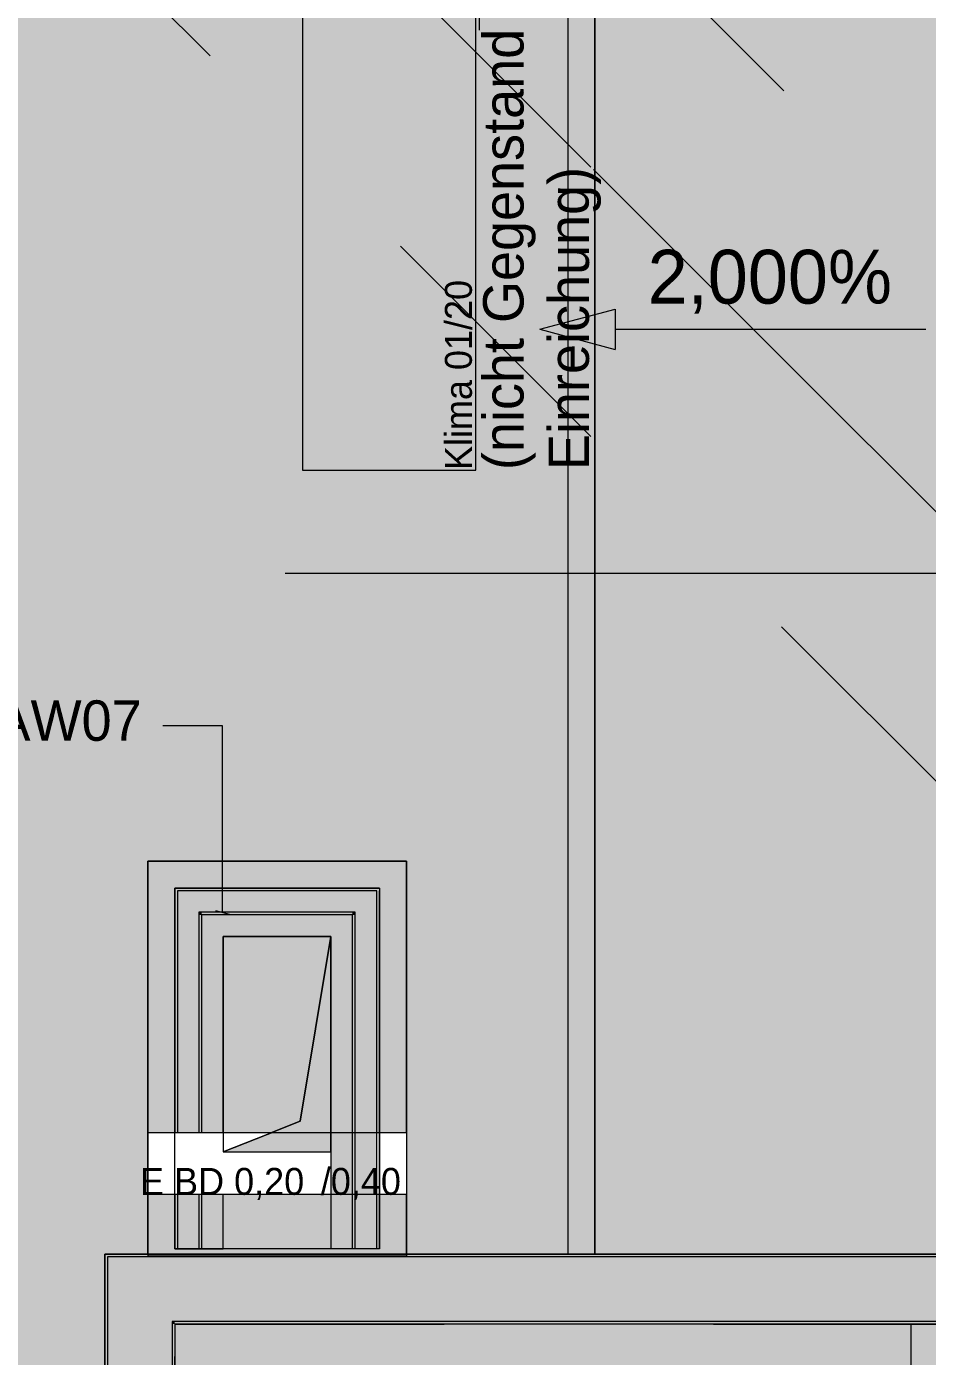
# Model space of a CAD drawing. Header units: metres. Extents: x -3 to 171, y -23 to 41.
# Drawn here: x 6.22 to 7.892, y -7.455 to -4.985 of the extents above; entities that cross this region are included whole.
import ezdxf

# ---------------------------------------------------------------- set-up
doc = ezdxf.new("R2010")
doc.units = ezdxf.units.M
doc.header["$MEASUREMENT"] = 0
doc.set_wipeout_variables(frame=1)
for name, pattern in [('Achse', [0.004, 0.002, -0.001, 0, -0.001]), ('Untersicht', [0.001, 0.0005, -0.0005]), ('Untersicht 1_1', [0.075, 0.025, -0.05]), ('Wipeout_Contour', [1, 0, -1])]:
    doc.linetypes.add(name, pattern=pattern)
for name, color, linetype in [('6._Dach PP STG1_1_000 Achsraster', 7, 'Continuous'), ('6._Dach PP STG1_1_110 Wand Aussen', 7, 'Continuous'), ('6._Dach PP STG1_1_112 Wand Aussen - Schachtwände', 7, 'Continuous'), ('6._Dach PP STG1_1_140 Geländer transparent', 7, 'Continuous'), ('6._Dach PP STG1_1_210 Decke', 7, 'Continuous'), ('6._Dach PP STG1_1_220 Bodenaufbau - Außen_ Gefälle', 7, 'Continuous'), ('6._Dach PP STG1_1_221 Bodenaufbau - Abdichtung', 7, 'Continuous'), ('6._Dach PP STG1_1_221 Bodenaufbau - Terrassenbelag', 7, 'Continuous'), ('6._Dach PP STG1_1_270 Deckendurchbruchsymbol', 7, 'Continuous'), ('6._Dach PP STG1_1_330 Dachaufbau', 7, 'Continuous'), ('6._Dach PP STG1_1_611 Entwässerung', 7, 'Continuous'), ('6._Dach PP STG1_1_613 Klima', 7, 'Continuous'), ('6._Dach PP STG1_1_915 Allgemein Beschriftung.x', 7, 'Continuous'), ('6._Dach PP STG1_1_945 Einreichplan Beschriftung', 7, 'Continuous'), ('6._Dach PP STG1_1_950 Polierplan Bemaßung', 7, 'Continuous')]:
    doc.layers.add(name, color=color, linetype=linetype)
doc.styles.add('ERSTELLTER_STIL_2', font='')
doc.styles.get('ERSTELLTER_STIL_2').set_extended_font_data('Eurostile')

msp = doc.modelspace()

# ---------------------------------------------------------------- hatches: boundary and pattern name
at = {"layer": '6._Dach PP STG1_1_110 Wand Aussen', "linetype": 'Continuous', "lineweight": 13, "true_color": 0xff6400}
for points in [[(6.49, -7.27), (6.37, -7.27), (6.49, -7.39)], [(6.49, -7.39), (6.37, -7.27), (6.37, -7.39)], [(6.49, -7.39), (8.0561, -7.39), (8.1606, -7.27), (6.49, -7.27)], [(6.49, -7.39), (6.37, -7.39), (6.37, -7.645), (6.49, -7.645)]]:
    msp.add_hatch(color=30, dxfattribs=at).paths.add_polyline_path(points)
at = {"layer": '6._Dach PP STG1_1_110 Wand Aussen', "linetype": 'Continuous', "lineweight": 0, "true_color": 0x373737}
for points in [[(6.495, -7.39), (6.49, -7.39), (6.495, -7.395)], [(6.495, -7.395), (6.49, -7.39), (6.49, -7.395)], [(6.495, -7.395), (6.49, -7.395), (6.49, -7.645), (6.495, -7.645)], [(6.495, -7.395), (8.0518, -7.395), (8.0561, -7.39), (6.495, -7.39)]]:
    msp.add_hatch(color=250, dxfattribs=at).paths.add_polyline_path(points)
at = {"layer": '6._Dach PP STG1_1_110 Wand Aussen', "linetype": 'Continuous', "lineweight": 13, "true_color": 0x3f7f02}
for points in [[(6.675, -7.395), (6.495, -7.395), (6.675, -7.575)], [(6.675, -7.575), (6.495, -7.395), (6.495, -7.575)], [(6.675, -7.575), (7.895, -7.575), (8.0518, -7.395), (6.675, -7.395)]]:
    msp.add_hatch(color=76, dxfattribs=at).paths.add_polyline_path(points)
at = {"layer": '6._Dach PP STG1_1_112 Wand Aussen - Schachtwände', "linetype": 'Continuous', "lineweight": 13, "true_color": 0xff6400}
for points in [[(6.54, -6.63), (6.5, -6.59), (6.5, -6.63)], [(6.54, -6.59), (6.5, -6.59), (6.54, -6.63)], [(6.54, -6.63), (6.83, -6.63), (6.83, -6.59), (6.54, -6.59)], [(6.83, -6.63), (6.87, -6.63), (6.87, -6.59)], [(6.83, -6.63), (6.87, -6.59), (6.83, -6.59)], [(6.5, -6.63), (6.5, -7.255), (6.54, -7.255), (6.54, -6.63)]]:
    msp.add_hatch(color=30, dxfattribs=at).paths.add_polyline_path(points)
at = {"layer": '6._Dach PP STG1_1_112 Wand Aussen - Schachtwände', "linetype": 'Continuous', "lineweight": 0, "true_color": 0x373737}
for points in [[(6.545, -6.635), (6.54, -6.63), (6.54, -6.635)], [(6.545, -6.63), (6.54, -6.63), (6.545, -6.635)], [(6.54, -6.635), (6.54, -7.255), (6.545, -7.255), (6.545, -6.635)], [(6.545, -6.635), (6.825, -6.635), (6.825, -6.63), (6.545, -6.63)], [(6.825, -6.635), (6.83, -6.635), (6.83, -6.63)], [(6.825, -6.635), (6.83, -6.63), (6.825, -6.63)]]:
    msp.add_hatch(color=250, dxfattribs=at).paths.add_polyline_path(points)
at = {"layer": '6._Dach PP STG1_1_112 Wand Aussen - Schachtwände', "linetype": 'Continuous', "lineweight": 13, "true_color": 0xb85600}
for points in [[(6.585, -6.675), (6.545, -6.635), (6.545, -6.675)], [(6.585, -6.635), (6.545, -6.635), (6.585, -6.675)], [(6.585, -6.675), (6.785, -6.675), (6.785, -6.635), (6.585, -6.635)], [(6.785, -6.675), (6.825, -6.675), (6.825, -6.635)], [(6.785, -6.675), (6.825, -6.635), (6.785, -6.635)], [(6.545, -6.675), (6.545, -7.255), (6.585, -7.255), (6.585, -6.675)]]:
    msp.add_hatch(color=32, dxfattribs=at).paths.add_polyline_path(points)
at = {"layer": '6._Dach PP STG1_1_112 Wand Aussen - Schachtwände', "linetype": 'Continuous', "lineweight": 13, "true_color": 0xd2b48c}
msp.add_hatch(color=43, dxfattribs=at).paths.add_polyline_path([(6.445, -7.1543), (6.445, -7.2667), (6.925, -7.2667), (6.925, -7.1543)])
at = {"layer": '6._Dach PP STG1_1_140 Geländer transparent', "linetype": 'Continuous', "lineweight": 13}
msp.add_hatch(color=4, dxfattribs=at).paths.add_polyline_path([(7.225, -4.7771), (7.225, -7.265), (7.275, -7.265), (7.275, -4.7771)])
at = {"layer": '6._Dach PP STG1_1_220 Bodenaufbau - Außen_ Gefälle', "linetype": 'Continuous', "lineweight": 0, "true_color": 0x323232}
h = msp.add_hatch(color=250, dxfattribs=at)
h.paths.add_polyline_path([(6.565, -4.5433), (0.1867, -4.5433), (0.2083, -10.4546), (6.43, -10.4546), (6.43, -14.87), (12.38, -14.87), (12.38, -10.4546), (18.8202, -10.4546), (18.8399, -4.5433), (12.4199, -4.5433), (12.415, -1.67), (6.565, -1.67)])
h.paths.add_polyline_path([(6.495, -7.395), (8.015, -7.395), (8.015, -7.605), (8.745, -7.605), (8.745, -6.215), (7.975, -6.215), (7.975, -5.885), (8.745, -5.885), (8.745, -3.865), (11.105, -3.865), (11.105, -6.245), (11.105, -7.605), (11.5565, -7.605), (11.5565, -8.955), (6.495, -8.955)], flags=0)
at = {"layer": '6._Dach PP STG1_1_221 Bodenaufbau - Terrassenbelag', "linetype": 'Continuous', "lineweight": 0, "true_color": 0x111111}
msp.add_hatch(color=250, dxfattribs=at).paths.add_polyline_path([(1.0846, -4.6234), (1.1123, -7.499), (6.365, -7.499), (6.365, -7.265), (6.445, -7.265), (6.445, -6.535), (6.925, -6.535), (6.925, -7.265), (7.225, -7.265), (7.225, -4.7771), (6.695, -4.7771), (6.695, -4.6234)])
at = {"layer": '6._Dach PP STG1_1_950 Polierplan Bemaßung', "linetype": 'Continuous', "lineweight": 13, "true_color": 0x6c6cff}
msp.add_hatch(color=171, dxfattribs=at).paths.add_polyline_path([(7.1729, -5.5471), (7.3128, -5.5846), (7.3128, -5.5096)])

# ---------------------------------------------------------------- linework, layer by layer
at = {"layer": '6._Dach PP STG1_1_000 Achsraster', "color": 5, "linetype": 'Achse', "lineweight": 0, "ltscale": 1000}
msp.add_line((-1.5, -6), (21, -6), dxfattribs=at)
at = {"layer": '6._Dach PP STG1_1_110 Wand Aussen', "color": 7, "linetype": 'Continuous', "lineweight": 13, "ltscale": 1000}
for p, q in [((6.49, -7.27), (6.37, -7.27)), ((6.37, -7.27), (6.37, -7.39)), ((6.49, -7.27), (6.37, -7.27)), ((8.1606, -7.27), (6.49, -7.27)), ((6.37, -7.39), (6.37, -7.645)), ((6.495, -7.39), (6.49, -7.39)), ((6.49, -7.39), (6.49, -7.395)), ((6.495, -7.39), (6.49, -7.39)), ((6.49, -7.395), (6.49, -7.645)), ((8.0561, -7.39), (6.495, -7.39))]:
    msp.add_line(p, q, dxfattribs=at)
at = {"layer": '6._Dach PP STG1_1_110 Wand Aussen', "color": 7, "linetype": 'Continuous', "lineweight": 18, "ltscale": 1000}
for p, q in [((6.675, -7.395), (6.495, -7.395)), ((6.495, -7.395), (6.495, -7.575)), ((6.675, -7.395), (6.495, -7.395)), ((8.0518, -7.395), (6.675, -7.395))]:
    msp.add_line(p, q, dxfattribs=at)
at = {"layer": '6._Dach PP STG1_1_110 Wand Aussen', "color": 7, "linetype": 'Continuous', "lineweight": 13, "ltscale": 1000, "flags": 128}
for points in [[(6.365, -7.265), (6.37, -7.265)], [(6.365, -7.265), (6.365, -7.645)], [(8.165, -7.265), (6.37, -7.265)]]:
    msp.add_lwpolyline(points, dxfattribs=at)
at = {"layer": '6._Dach PP STG1_1_112 Wand Aussen - Schachtwände', "color": 7, "linetype": 'Continuous', "lineweight": 13, "ltscale": 1000}
for p, q in [((6.5, -6.59), (6.5, -6.63)), ((6.5, -6.59), (6.5, -6.63)), ((6.54, -6.59), (6.5, -6.59)), ((6.83, -6.59), (6.54, -6.59)), ((6.87, -6.59), (6.83, -6.59)), ((6.87, -6.63), (6.87, -6.59)), ((6.87, -6.63), (6.87, -6.59)), ((6.5, -6.63), (6.5, -7.255)), ((6.54, -6.63), (6.54, -6.635)), ((6.54, -6.63), (6.54, -6.635)), ((6.545, -6.63), (6.54, -6.63)), ((6.54, -6.635), (6.54, -7.255)), ((6.825, -6.63), (6.545, -6.63)), ((6.545, -6.635), (6.545, -6.675)), ((6.545, -6.635), (6.545, -6.675)), ((6.585, -6.635), (6.545, -6.635)), ((6.785, -6.635), (6.585, -6.635)), ((6.825, -6.635), (6.785, -6.635)), ((6.83, -6.63), (6.825, -6.63)), ((6.825, -6.675), (6.825, -6.635)), ((6.825, -6.675), (6.825, -6.635)), ((6.83, -6.635), (6.83, -6.63)), ((6.83, -6.635), (6.83, -6.63)), ((6.545, -6.675), (6.545, -7.255)), ((6.925, -7.2667), (6.445, -7.2667))]:
    msp.add_line(p, q, dxfattribs=at)
at = {"layer": '6._Dach PP STG1_1_112 Wand Aussen - Schachtwände', "color": 7, "linetype": 'Continuous', "lineweight": 18, "ltscale": 1000, "flags": 128}
for points in [[(6.445, -6.535), (6.925, -6.535)], [(6.445, -7.0396), (6.445, -6.535)], [(6.925, -6.535), (6.925, -7.0396)], [(6.445, -7.2667), (6.445, -7.2702)], [(6.925, -7.2702), (6.445, -7.2702)], [(6.925, -7.2667), (6.925, -7.2702)]]:
    msp.add_lwpolyline(points, dxfattribs=at)
at = {"layer": '6._Dach PP STG1_1_112 Wand Aussen - Schachtwände', "color": 7, "linetype": 'Continuous', "lineweight": 13, "ltscale": 1000, "flags": 128}
for points in [[(6.495, -6.585), (6.495, -6.59)], [(6.875, -6.585), (6.495, -6.585)], [(6.495, -6.59), (6.495, -7.255)], [(6.875, -6.585), (6.875, -6.59)], [(6.585, -7.255), (6.585, -6.675)], [(6.585, -6.675), (6.785, -6.675)], [(6.495, -7.255), (6.5, -7.255)], [(6.5, -7.255), (6.54, -7.255)], [(6.54, -7.255), (6.545, -7.255)], [(6.545, -7.255), (6.585, -7.255)], [(6.825, -7.255), (6.785, -7.255)], [(6.83, -7.255), (6.825, -7.255)], [(6.87, -7.255), (6.83, -7.255)], [(6.875, -7.255), (6.87, -7.255)]]:
    msp.add_lwpolyline(points, dxfattribs=at)
at = {"layer": '6._Dach PP STG1_1_112 Wand Aussen - Schachtwände', "color": 8, "linetype": 'Untersicht', "lineweight": 13, "ltscale": 1000, "flags": 128}
for points in [[(6.925, -7.265), (6.445, -7.265)], [(6.445, -7.265), (6.445, -7.2659), (6.445, -7.2667)], [(6.445, -7.2659), (6.925, -7.2659)], [(6.925, -7.265), (6.925, -7.2659), (6.925, -7.2667)]]:
    msp.add_lwpolyline(points, dxfattribs=at)
at = {"layer": '6._Dach PP STG1_1_140 Geländer transparent', "color": 7, "linetype": 'Continuous', "lineweight": 18, "ltscale": 1000, "flags": 128}
for points in [[(7.225, -4.7771), (7.225, -7.265)], [(7.275, -7.265), (7.275, -4.7771)], [(7.275, -7.265), (7.225, -7.265)]]:
    msp.add_lwpolyline(points, dxfattribs=at)
at = {"layer": '6._Dach PP STG1_1_210 Decke', "color": 7, "linetype": 'Continuous', "lineweight": 13, "ltscale": 1000, "true_color": 0xf4f4f4, "flags": 128}
msp.add_lwpolyline([(6.495, -7.395), (6.495, -8.955), (7.862, -8.955), (7.862, -7.395)], close=True, dxfattribs=at)
at = {"layer": '6._Dach PP STG1_1_210 Decke', "color": 8, "linetype": 'Untersicht', "lineweight": 13, "ltscale": 1000, "flags": 128}
for points in [[(6.495, -7.395), (8.015, -7.395)], [(6.495, -8.955), (6.495, -7.395)]]:
    msp.add_lwpolyline(points, dxfattribs=at)
at = {"layer": '6._Dach PP STG1_1_220 Bodenaufbau - Außen_ Gefälle', "color": 7, "linetype": 'Continuous', "lineweight": 13, "ltscale": 1000, "flags": 128}
msp.add_lwpolyline([(6.495, -7.395), (6.495, -8.955), (11.5565, -8.955), (11.5565, -7.605), (11.105, -7.605), (11.105, -6.245), (11.105, -3.865), (8.745, -3.865), (8.745, -5.885), (7.975, -5.885), (7.975, -6.215), (8.745, -6.215), (8.745, -7.605), (8.015, -7.605), (8.015, -7.395)], close=True, dxfattribs=at)
at = {"layer": '6._Dach PP STG1_1_220 Bodenaufbau - Außen_ Gefälle', "color": 7, "linetype": 'Untersicht 1_1', "lineweight": 18, "ltscale": 1000, "flags": 128}
msp.add_lwpolyline([(7.275, -4.7271), (7.275, -7.265), (6.365, -7.265), (6.365, -9.085), (10.915, -9.085), (10.915, -10.355), (1.045, -10.355), (1.045, -4.7271)], close=True, dxfattribs=at)
at = {"layer": '6._Dach PP STG1_1_221 Bodenaufbau - Abdichtung', "color": 171, "linetype": 'Untersicht', "lineweight": 13, "ltscale": 1000, "true_color": 0x6c6cff, "flags": 128}
for points in [[(6.565, -4.0433), (8.3567, -5.835)], [(7.9748, -6.4531), (6.065, -4.5433)], [(6.565, -4.5433), (7.975, -5.9533)], [(7.9748, -5.9531), (6.565, -4.5433)], [(7.9748, -5.9531), (6.565, -4.5433)], [(6.565, -4.5433), (7.9748, -5.9531)]]:
    msp.add_lwpolyline(points, dxfattribs=at)
at = {"layer": '6._Dach PP STG1_1_221 Bodenaufbau - Terrassenbelag', "color": 7, "linetype": 'Continuous', "lineweight": 18, "ltscale": 1000, "flags": 128}
for points in [[(7.225, -4.7771), (7.225, -7.265)], [(6.445, -6.535), (6.445, -7.265)], [(6.925, -6.535), (6.445, -6.535)], [(6.445, -6.5354), (6.925, -6.5354)], [(6.925, -7.265), (6.925, -6.535)], [(6.365, -7.265), (6.365, -7.499)], [(6.445, -7.265), (6.365, -7.265)], [(6.365, -7.2654), (6.445, -7.2654)], [(7.225, -7.265), (6.925, -7.265)], [(6.925, -7.2654), (7.225, -7.2654)]]:
    msp.add_lwpolyline(points, dxfattribs=at)
at = {"layer": '6._Dach PP STG1_1_330 Dachaufbau', "color": 8, "linetype": 'Untersicht', "lineweight": 13, "ltscale": 1000, "flags": 128}
for points in [[(6.365, -7.265), (8.165, -7.265)], [(6.365, -9.085), (6.365, -7.265)]]:
    msp.add_lwpolyline(points, dxfattribs=at)
at = {"layer": '6._Dach PP STG1_1_611 Entwässerung', "color": 5, "linetype": 'Continuous', "lineweight": 13, "ltscale": 1000, "flags": 128}
msp.add_lwpolyline([(6.365, -7.265), (11.5049, -7.265), (11.5049, -9.085), (6.365, -9.085)], close=True, dxfattribs=at)
at = {"layer": '6._Dach PP STG1_1_613 Klima', "color": 251, "linetype": 'Continuous', "lineweight": 13, "ltscale": 1000, "true_color": 0x5f5f5f, "flags": 128}
msp.add_lwpolyline([(6.7324, -4.9365), (6.7324, -5.8086), (7.0542, -5.8086), (7.0542, -4.9365)], close=True, dxfattribs=at)
at = {"layer": '6._Dach PP STG1_1_915 Allgemein Beschriftung.x', "color": 7, "linetype": 'Continuous', "lineweight": 13, "ltscale": 1000}
for p, q in [((6.5835, -6.2839), (6.4731, -6.2839)), ((6.5835, -6.63), (6.5835, -6.2839)), ((6.571, -6.6267), (6.596, -6.6333))]:
    msp.add_line(p, q, dxfattribs=at)
at = {"layer": '6._Dach PP STG1_1_950 Polierplan Bemaßung', "color": 171, "linetype": 'Continuous', "lineweight": 13, "ltscale": 1000, "true_color": 0x6c6cff}
for p, q in [((7.0601, -4.4752), (7.0601, -4.9915)), ((7.1729, -5.5471), (7.3128, -5.5096)), ((7.3128, -5.5096), (7.3128, -5.5846)), ((7.1729, -5.5471), (7.3128, -5.5846)), ((7.3128, -5.5471), (7.3729, -5.5471)), ((7.3729, -5.5471), (7.8891, -5.5471))]:
    msp.add_line(p, q, dxfattribs=at)

# ---------------------------------------------------------------- texts
at = {"layer": '6._Dach PP STG1_1_613 Klima', "color": 7, "linetype": 'Continuous', "lineweight": 13, "insert": (7.0473, -5.8086), "char_height": 0.05, "attachment_point": 7, "rotation": 90, "style": 'ERSTELLTER_STIL_2'}
msp.add_mtext('\\A1;{\\pql;\\fEurostile|b0|i0|c0|p0;\\W1.000000;Klima 01/20}', dxfattribs=at)
at = {"layer": '6._Dach PP STG1_1_915 Allgemein Beschriftung.x', "color": 7, "linetype": 'Continuous', "lineweight": 13, "insert": (6.1606, -6.2745), "char_height": 0.075, "attachment_point": 4, "style": 'ERSTELLTER_STIL_2'}
msp.add_mtext('\\A1;{\\pql;\\fEurostile|b0|i0|c0|p0;\\W1.000000;AW07}', dxfattribs=at)
at = {"layer": '6._Dach PP STG1_1_945 Einreichplan Beschriftung', "color": 7, "linetype": 'Continuous', "lineweight": 13, "insert": (7.0675, -5.8086), "char_height": 0.075, "width": 1.057286, "attachment_point": 1, "rotation": 90, "line_spacing_factor": 0.970934, "style": 'ERSTELLTER_STIL_2'}
msp.add_mtext('\\A1;{\\pql;\\fEurostile|b0|i0|c0|p0;\\W1.000000;(nicht Gegenstand der Einreichung)}', dxfattribs=at)
at = {"layer": '6._Dach PP STG1_1_950 Polierplan Bemaßung', "color": 171, "linetype": 'Continuous', "lineweight": 13, "true_color": 0x6c6cff, "insert": (7.3729, -5.5181), "char_height": 0.1, "attachment_point": 7, "style": 'ERSTELLTER_STIL_2'}
msp.add_mtext('\\A1;{\\pql;\\fEurostile|b0|i0|c0|p0;\\W1.000000;2,000\\fEurostile|b0|i0|c0|p0;\\W1.000000;%}', dxfattribs=at)

# ---------------------------------------------------------------- next in the draw order: wipeouts: each hides what was drawn before it
at = {"color": 254, "linetype": 'Wipeout_Contour', "lineweight": 0, "ltscale": 39.086782}
msp.add_wipeout([(6.925, -7.0396), (6.445, -7.0396), (6.445, -7.1543), (6.925, -7.1543)], dxfattribs=at).dxf.layer = '6._Dach PP STG1_1_112 Wand Aussen - Schachtwände'

# ---------------------------------------------------------------- next in the draw order: hatches: boundary and pattern name
at = {"layer": '6._Dach PP STG1_1_112 Wand Aussen - Schachtwände', "linetype": 'Continuous', "lineweight": 0, "true_color": 0x373737}
msp.add_hatch(color=250, dxfattribs=at).paths.add_polyline_path([(6.825, -6.635), (6.825, -7.255), (6.83, -7.255), (6.83, -6.635)])
at = {"layer": '6._Dach PP STG1_1_112 Wand Aussen - Schachtwände', "linetype": 'Continuous', "lineweight": 13, "true_color": 0xff6400}
msp.add_hatch(color=30, dxfattribs=at).paths.add_polyline_path([(6.83, -6.63), (6.83, -7.255), (6.87, -7.255), (6.87, -6.63)])
at = {"layer": '6._Dach PP STG1_1_112 Wand Aussen - Schachtwände', "linetype": 'Continuous', "lineweight": 13, "true_color": 0xb85600}
msp.add_hatch(color=32, dxfattribs=at).paths.add_polyline_path([(6.785, -6.675), (6.785, -7.255), (6.825, -7.255), (6.825, -6.675)])
at = {"layer": '6._Dach PP STG1_1_270 Deckendurchbruchsymbol', "linetype": 'Continuous', "lineweight": 0}
msp.add_hatch(color=8, dxfattribs=at).paths.add_polyline_path([(6.585, -7.075), (6.785, -7.075), (6.785, -6.675), (6.7279, -7.0179)])

# ---------------------------------------------------------------- next in the draw order: linework, layer by layer
at = {"layer": '6._Dach PP STG1_1_112 Wand Aussen - Schachtwände', "color": 7, "linetype": 'Continuous', "lineweight": 13, "ltscale": 1000}
for p, q in [((6.83, -7.255), (6.83, -6.635)), ((6.87, -7.255), (6.87, -6.63)), ((6.825, -7.255), (6.825, -6.675)), ((6.925, -7.0396), (6.445, -7.0396)), ((6.925, -7.1543), (6.445, -7.1543))]:
    msp.add_line(p, q, dxfattribs=at)
at = {"layer": '6._Dach PP STG1_1_112 Wand Aussen - Schachtwände', "color": 7, "linetype": 'Continuous', "lineweight": 13, "ltscale": 1000, "flags": 128}
for points in [[(6.875, -7.255), (6.875, -6.59)], [(6.785, -6.675), (6.785, -7.255)], [(6.445, -7.0396), (6.445, -7.1543), (6.445, -7.2667)], [(6.925, -7.0396), (6.925, -7.1543), (6.925, -7.2667)]]:
    msp.add_lwpolyline(points, dxfattribs=at)
at = {"layer": '6._Dach PP STG1_1_112 Wand Aussen - Schachtwände', "color": 8, "linetype": 'Untersicht', "lineweight": 13, "ltscale": 1000, "flags": 128}
for points in [[(6.445, -7.265), (6.445, -7.0396)], [(6.925, -7.0396), (6.925, -7.265)]]:
    msp.add_lwpolyline(points, dxfattribs=at)
at = {"layer": '6._Dach PP STG1_1_270 Deckendurchbruchsymbol', "color": 7, "linetype": 'Continuous', "lineweight": 13, "ltscale": 1000, "flags": 128}
for points in [[(6.7279, -7.0179), (6.785, -6.675), (6.585, -6.675), (6.585, -7.075)], [(6.585, -7.075), (6.785, -7.075), (6.785, -6.675), (6.7279, -7.0179)]]:
    msp.add_lwpolyline(points, close=True, dxfattribs=at)
at = {"layer": '6._Dach PP STG1_1_611 Entwässerung', "color": 5, "linetype": 'Continuous', "lineweight": 13, "ltscale": 1000, "flags": 128}
msp.add_lwpolyline([(6.495, -6.585), (6.875, -6.585), (6.875, -7.255), (6.495, -7.255)], close=True, dxfattribs=at)

# ---------------------------------------------------------------- next in the draw order: texts
at = {"layer": '6._Dach PP STG1_1_270 Deckendurchbruchsymbol', "color": 1, "linetype": 'Continuous', "lineweight": 0, "insert": (6.685, -7.1695), "char_height": 0.05, "attachment_point": 8, "style": 'ERSTELLTER_STIL_2'}
msp.add_mtext('\\A1;{\\pqc;\\pt0;\\fEurostile|b0|i0|c0|p0;\\W1.000000;E BD 0,20\\fEurostile|b0|i0|c0|p0;\\W1.000000;\\A1{\\H.66x;\\S^  ;}\\fEurostile|b0|i0|c0|p0;\\W1.000000; /0,40\\fEurostile|b0|i0|c0|p0;\\W1.000000;\\A1{\\H.66x;\\S^  ;}\\fEurostile|b0|i0|c0|p0;\\W1.000000;\\fEurostile|b0|i0|c0|p0;\\W1.000000;\\A1{\\H.66x;\\S^  ;}}', dxfattribs=at)

doc.saveas('drawing.dxf')
